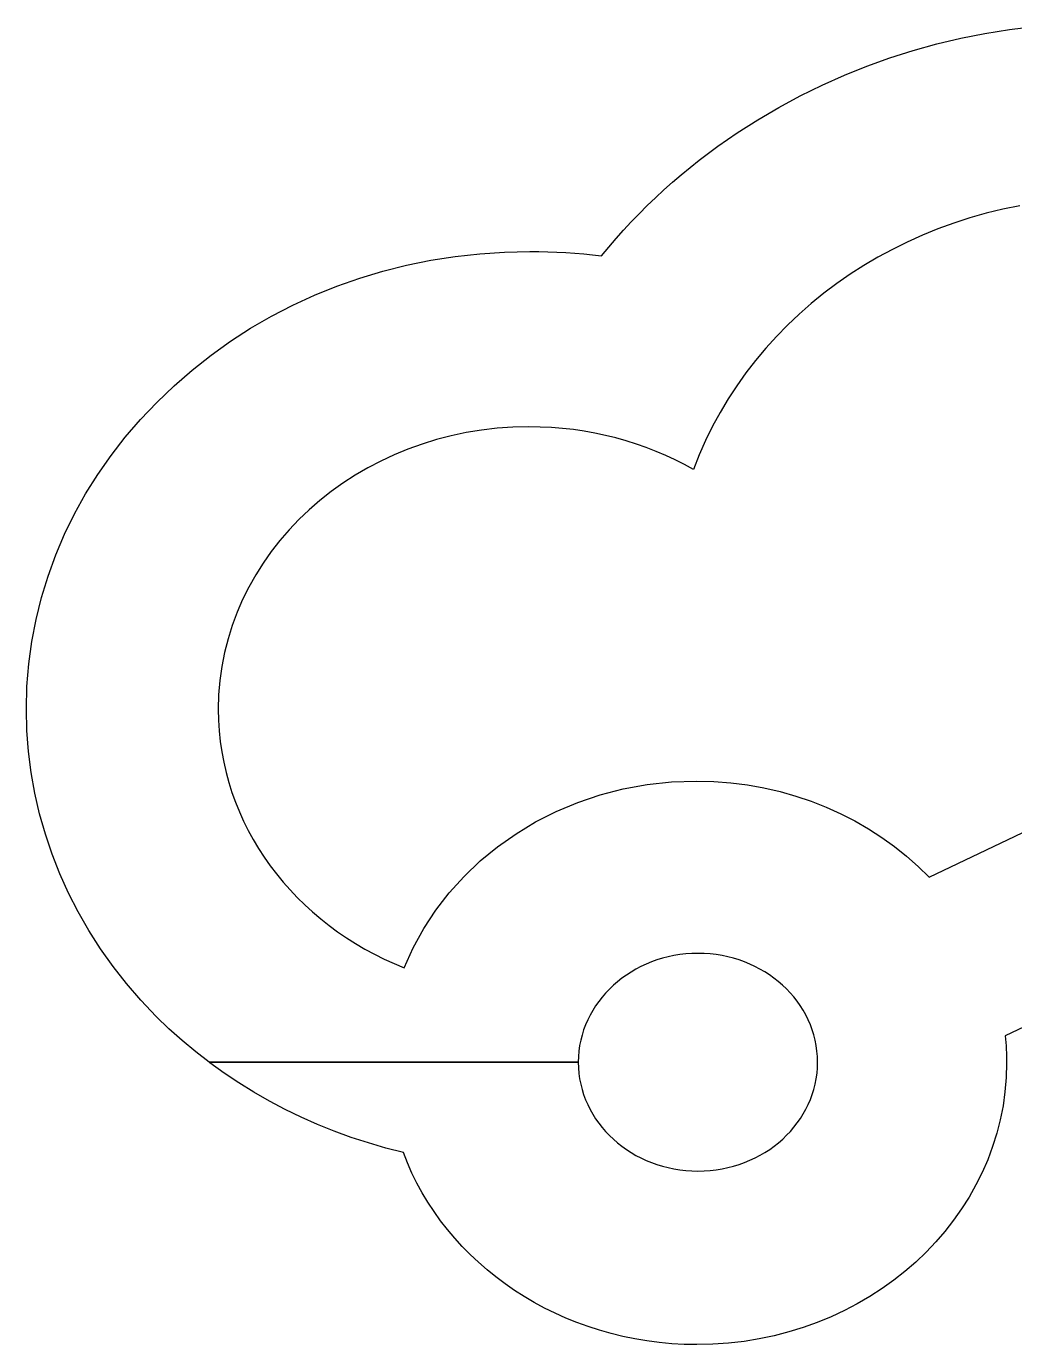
# Model space of a CAD drawing. Header units: millimetres. Extents: x 6 to 276, y -192 to -5.
# Drawn here: x 110.91 to 115.17, y -191.97 to -186.29 of the extents above; entities that cross this region are included whole.
import ezdxf

# ---------------------------------------------------------------- set-up
doc = ezdxf.new("R2010")
doc.units = ezdxf.units.MM
doc.layers.add('BLUETHIRTYONE', color=171, linetype='CONTINUOUS')
doc.layers.add('RED', color=14, linetype='CONTINUOUS')

msp = doc.modelspace()

# ---------------------------------------------------------------- linework, layer by layer
at = {"layer": 'BLUETHIRTYONE', "linetype": 'CONTINUOUS'}
for p, q in [((115.0425, -186.3248), (115.1478, -186.3076)), ((115.1478, -186.3076), (115.2541, -186.2943)), ((114.8353, -186.3702), (114.9383, -186.3456)), ((114.9383, -186.3456), (115.0425, -186.3248)), ((114.6332, -186.4303), (114.7336, -186.3984)), ((114.7336, -186.3984), (114.8353, -186.3702)), ((114.4367, -186.5049), (114.5342, -186.4658)), ((114.5342, -186.4658), (114.6332, -186.4303)), ((114.3408, -186.5476), (114.4367, -186.5049)), ((114.2467, -186.5938), (114.3408, -186.5476)), ((114.0636, -186.6967), (114.1542, -186.6435)), ((114.1542, -186.6435), (114.2467, -186.5938)), ((113.9749, -186.7534), (114.0636, -186.6967)), ((113.933, -186.7818), (113.9749, -186.7534)), ((113.8512, -186.8407), (113.8918, -186.8109)), ((113.8918, -186.8109), (113.933, -186.7818)), ((113.7723, -186.9021), (113.8114, -186.8711)), ((113.8114, -186.8711), (113.8512, -186.8407)), ((113.7338, -186.9337), (113.7723, -186.9021)), ((113.6592, -186.9989), (113.6961, -186.966)), ((113.6961, -186.966), (113.7338, -186.9337)), ((113.5874, -187.0665), (113.6229, -187.0324)), ((113.6229, -187.0324), (113.6592, -186.9989)), ((113.5187, -187.1364), (113.5527, -187.1011)), ((113.5527, -187.1011), (113.5874, -187.0665)), ((115.0482, -187.0995), (114.9775, -187.1195)), ((115.1201, -187.082), (115.0482, -187.0995)), ((115.193, -187.0671), (115.1201, -187.082)), ((113.4855, -187.1722), (113.5187, -187.1364)), ((114.9081, -187.1419), (114.8399, -187.1667)), ((114.9775, -187.1195), (114.9081, -187.1419)), ((113.4213, -187.2454), (113.453, -187.2085)), ((113.453, -187.2085), (113.4855, -187.1722)), ((114.7731, -187.1938), (114.7076, -187.2232)), ((114.8399, -187.1667), (114.7731, -187.1938)), ((112.7593, -187.2853), (112.8656, -187.2734)), ((112.8656, -187.2734), (112.973, -187.2663)), ((112.973, -187.2663), (113.0814, -187.2639)), ((113.0814, -187.2639), (113.1204, -187.2642)), ((113.1204, -187.2642), (113.1593, -187.265)), ((113.1593, -187.265), (113.1981, -187.2664)), ((113.1981, -187.2664), (113.2367, -187.2684)), ((113.2367, -187.2684), (113.2752, -187.271)), ((113.2752, -187.271), (113.3136, -187.2743)), ((113.3904, -187.2829), (113.4213, -187.2454)), ((114.6437, -187.2548), (114.5812, -187.2886)), ((114.7076, -187.2232), (114.6437, -187.2548)), ((112.4488, -187.3485), (112.5508, -187.3229)), ((112.5508, -187.3229), (112.6544, -187.3018)), ((112.6544, -187.3018), (112.7593, -187.2853)), ((113.3136, -187.2743), (113.352, -187.2783)), ((113.352, -187.2783), (113.3904, -187.2829)), ((114.5203, -187.3244), (114.4611, -187.3624)), ((114.5812, -187.2886), (114.5203, -187.3244)), ((112.2502, -187.4131), (112.3486, -187.3786)), ((112.3486, -187.3786), (112.4488, -187.3485)), ((114.4611, -187.3624), (114.4036, -187.4023)), ((112.1539, -187.4521), (112.2502, -187.4131)), ((114.4036, -187.4023), (114.3479, -187.4441)), ((111.9679, -187.5428), (112.0597, -187.4953)), ((112.0597, -187.4953), (112.1539, -187.4521)), ((114.294, -187.4879), (114.2419, -187.5334)), ((114.3479, -187.4441), (114.294, -187.4879)), ((111.8786, -187.5946), (111.9679, -187.5428)), ((114.2419, -187.5334), (114.1918, -187.5808)), ((111.7919, -187.6505), (111.8786, -187.5946)), ((114.1918, -187.5808), (114.1438, -187.6299)), ((111.7079, -187.7106), (111.7919, -187.6505)), ((114.1438, -187.6299), (114.0978, -187.6806)), ((111.6269, -187.7747), (111.7079, -187.7106)), ((114.0978, -187.6806), (114.0539, -187.733)), ((111.549, -187.8428), (111.6269, -187.7747)), ((114.0539, -187.733), (114.0122, -187.7869)), ((114.0122, -187.7869), (113.9728, -187.8423)), ((111.4744, -187.9139), (111.549, -187.8428)), ((113.9728, -187.8423), (113.9357, -187.8992)), ((111.4042, -187.9879), (111.4744, -187.9139)), ((113.9357, -187.8992), (113.901, -187.9574)), ((111.3383, -188.0644), (111.4042, -187.9879)), ((113.901, -187.9574), (113.8687, -188.017)), ((111.2769, -188.1434), (111.3383, -188.0644)), ((112.7428, -188.0577), (112.6793, -188.0741)), ((112.8075, -188.0441), (112.7428, -188.0577)), ((112.8734, -188.0333), (112.8075, -188.0441)), ((112.9404, -188.0256), (112.8734, -188.0333)), ((113.0084, -188.0209), (112.9404, -188.0256)), ((113.0772, -188.0193), (113.0084, -188.0209)), ((113.1259, -188.0201), (113.0772, -188.0193)), ((113.1742, -188.0224), (113.1259, -188.0201)), ((113.2219, -188.0262), (113.1742, -188.0224)), ((113.2692, -188.0315), (113.2219, -188.0262)), ((113.3159, -188.0383), (113.2692, -188.0315)), ((113.362, -188.0465), (113.3159, -188.0383)), ((113.4076, -188.0562), (113.362, -188.0465)), ((113.4525, -188.0672), (113.4076, -188.0562)), ((113.4968, -188.0796), (113.4525, -188.0672)), ((113.8687, -188.017), (113.8389, -188.0779)), ((112.5563, -188.1152), (112.4971, -188.1396)), ((112.6171, -188.0933), (112.5563, -188.1152)), ((112.6793, -188.0741), (112.6171, -188.0933)), ((113.5404, -188.0934), (113.4968, -188.0796)), ((113.5834, -188.1085), (113.5404, -188.0934)), ((113.6256, -188.125), (113.5834, -188.1085)), ((113.6672, -188.1427), (113.6256, -188.125)), ((113.8389, -188.0779), (113.8117, -188.1401)), ((111.22, -188.2248), (111.2769, -188.1434)), ((112.4394, -188.1665), (112.3833, -188.1959)), ((112.4971, -188.1396), (112.4394, -188.1665)), ((113.7079, -188.1617), (113.6672, -188.1427)), ((113.7479, -188.1819), (113.7079, -188.1617)), ((113.787, -188.2034), (113.7479, -188.1819)), ((113.8117, -188.1401), (113.787, -188.2034)), ((111.1677, -188.3084), (111.22, -188.2248)), ((112.329, -188.2276), (112.2765, -188.2615)), ((112.3833, -188.1959), (112.329, -188.2276)), ((112.2765, -188.2615), (112.226, -188.2977)), ((111.1201, -188.3941), (111.1677, -188.3084)), ((112.1774, -188.336), (112.131, -188.3763)), ((112.226, -188.2977), (112.1774, -188.336)), ((111.0772, -188.4817), (111.1201, -188.3941)), ((112.131, -188.3763), (112.0866, -188.4186)), ((112.0446, -188.4628), (112.0049, -188.5088)), ((112.0866, -188.4186), (112.0446, -188.4628)), ((111.0391, -188.5711), (111.0772, -188.4817)), ((112.0049, -188.5088), (111.9675, -188.5565)), ((111.0058, -188.6621), (111.0391, -188.5711)), ((111.9675, -188.5565), (111.9327, -188.6059)), ((111.9327, -188.6059), (111.9005, -188.6568)), ((110.9775, -188.7547), (111.0058, -188.6621)), ((111.9005, -188.6568), (111.871, -188.7093)), ((111.871, -188.7093), (111.8442, -188.7631)), ((110.9542, -188.8487), (110.9775, -188.7547)), ((111.8442, -188.7631), (111.8202, -188.8183)), ((110.9359, -188.9439), (110.9542, -188.8487)), ((111.8202, -188.8183), (111.7992, -188.8748)), ((111.7992, -188.8748), (111.7811, -188.9325)), ((110.9228, -189.0403), (110.9359, -188.9439)), ((111.7811, -188.9325), (111.7662, -188.9912)), ((111.7662, -188.9912), (111.7544, -189.051)), ((110.9149, -189.1377), (110.9228, -189.0403)), ((111.7544, -189.051), (111.7459, -189.1118)), ((110.9122, -189.2359), (110.9149, -189.1377)), ((111.7459, -189.1118), (111.7407, -189.1734)), ((114.8017, -189.959), (116.593, -189.103)), ((111.7407, -189.1734), (111.739, -189.2359)), ((110.9146, -189.3274), (110.9122, -189.2359)), ((111.739, -189.2359), (111.7399, -189.2824)), ((111.7399, -189.2824), (111.7428, -189.3286)), ((110.9215, -189.4183), (110.9146, -189.3274)), ((111.7428, -189.3286), (111.7475, -189.3742)), ((111.7475, -189.3742), (111.7541, -189.4193)), ((110.9329, -189.5085), (110.9215, -189.4183)), ((111.7541, -189.4193), (111.7624, -189.4639)), ((111.7624, -189.4639), (111.7725, -189.5079)), ((110.9489, -189.5979), (110.9329, -189.5085)), ((111.7725, -189.5079), (111.7844, -189.5513)), ((110.9693, -189.6863), (110.9489, -189.5979)), ((111.7844, -189.5513), (111.7979, -189.5941)), ((111.7979, -189.5941), (111.8131, -189.6362)), ((113.3841, -189.605), (113.4838, -189.5793)), ((113.4838, -189.5793), (113.5865, -189.5606)), ((113.5865, -189.5606), (113.6918, -189.5491)), ((113.6918, -189.5491), (113.7996, -189.5452)), ((113.7996, -189.5452), (113.8739, -189.5471)), ((113.8739, -189.5471), (113.9471, -189.5526)), ((113.9471, -189.5526), (114.0192, -189.5618)), ((114.0192, -189.5618), (114.09, -189.5744)), ((114.09, -189.5744), (114.1595, -189.5903)), ((114.1595, -189.5903), (114.2275, -189.6096)), ((111.8131, -189.6362), (111.8299, -189.6776)), ((113.1952, -189.6762), (113.2878, -189.6374)), ((113.2878, -189.6374), (113.3841, -189.605)), ((114.2275, -189.6096), (114.2939, -189.632)), ((114.2939, -189.632), (114.3586, -189.6574)), ((114.3586, -189.6574), (114.4214, -189.6859)), ((110.994, -189.7735), (110.9693, -189.6863)), ((111.8299, -189.6776), (111.8483, -189.7183)), ((113.1065, -189.7211), (113.1952, -189.6762)), ((114.4214, -189.6859), (114.4824, -189.7171)), ((111.8483, -189.7183), (111.8682, -189.7582)), ((111.8682, -189.7582), (111.8897, -189.7973)), ((112.9424, -189.828), (113.0222, -189.7718)), ((113.0222, -189.7718), (113.1065, -189.7211)), ((114.4824, -189.7171), (114.5413, -189.7512)), ((114.5413, -189.7512), (114.5981, -189.7878)), ((117.0021, -189.7483), (115.1295, -190.6422)), ((111.0232, -189.8596), (110.994, -189.7735)), ((111.8897, -189.7973), (111.9127, -189.8356)), ((112.8676, -189.8893), (112.9424, -189.828)), ((114.5981, -189.7878), (114.6527, -189.8271)), ((114.6527, -189.8271), (114.7048, -189.8687)), ((111.0566, -189.9443), (111.0232, -189.8596)), ((111.9127, -189.8356), (111.9371, -189.8731)), ((111.9371, -189.8731), (111.9629, -189.9096)), ((114.7048, -189.8687), (114.7546, -189.9127)), ((111.9629, -189.9096), (111.9901, -189.9453)), ((112.7981, -189.9556), (112.8676, -189.8893)), ((114.7546, -189.9127), (114.8017, -189.959)), ((111.0942, -190.0275), (111.0566, -189.9443)), ((111.9901, -189.9453), (112.0187, -189.98)), ((112.0187, -189.98), (112.0485, -190.0137)), ((112.7341, -190.0264), (112.7981, -189.9556)), ((111.136, -190.1091), (111.0942, -190.0275)), ((112.0485, -190.0137), (112.0797, -190.0465)), ((112.0797, -190.0465), (112.1121, -190.0782)), ((112.6761, -190.1016), (112.7341, -190.0264)), ((111.1819, -190.1891), (111.136, -190.1091)), ((112.1121, -190.0782), (112.1457, -190.1088)), ((112.1457, -190.1088), (112.1804, -190.1384)), ((112.6243, -190.1808), (112.6761, -190.1016)), ((112.1804, -190.1384), (112.2164, -190.1668)), ((112.2164, -190.1668), (112.2534, -190.1941)), ((111.232, -190.2671), (111.1819, -190.1891)), ((112.2534, -190.1941), (112.2915, -190.2201)), ((112.2915, -190.2201), (112.3306, -190.245)), ((112.5791, -190.2637), (112.6243, -190.1808)), ((111.286, -190.3433), (111.232, -190.2671)), ((112.3306, -190.245), (112.3708, -190.2686)), ((112.3708, -190.2686), (112.4119, -190.2909)), ((112.5407, -190.3499), (112.5791, -190.2637)), ((112.4119, -190.2909), (112.4539, -190.312)), ((112.4539, -190.312), (112.4969, -190.3316)), ((112.4969, -190.3316), (112.5407, -190.3499)), ((113.5827, -190.3337), (113.5604, -190.344)), ((113.6055, -190.3243), (113.5827, -190.3337)), ((113.6289, -190.3158), (113.6055, -190.3243)), ((113.6528, -190.3085), (113.6289, -190.3158)), ((113.6773, -190.3021), (113.6528, -190.3085)), ((113.7022, -190.2969), (113.6773, -190.3021)), ((113.7275, -190.2927), (113.7022, -190.2969)), ((113.7533, -190.2897), (113.7275, -190.2927)), ((113.7794, -190.2879), (113.7533, -190.2897)), ((113.8058, -190.2873), (113.7794, -190.2879)), ((113.8323, -190.2879), (113.8058, -190.2873)), ((113.8584, -190.2897), (113.8323, -190.2879)), ((113.8842, -190.2927), (113.8584, -190.2897)), ((113.9095, -190.2968), (113.8842, -190.2927)), ((113.9344, -190.302), (113.9095, -190.2968)), ((113.9589, -190.3083), (113.9344, -190.302)), ((113.9828, -190.3156), (113.9589, -190.3083)), ((114.0062, -190.324), (113.9828, -190.3156)), ((114.029, -190.3333), (114.0062, -190.324)), ((114.0513, -190.3437), (114.029, -190.3333)), ((111.344, -190.4173), (111.286, -190.3433)), ((113.4782, -190.3946), (113.4595, -190.4094)), ((113.4977, -190.3807), (113.4782, -190.3946)), ((113.5179, -190.3676), (113.4977, -190.3807)), ((113.5388, -190.3554), (113.5179, -190.3676)), ((113.5604, -190.344), (113.5388, -190.3554)), ((114.0728, -190.3549), (114.0513, -190.3437)), ((114.0938, -190.3671), (114.0728, -190.3549)), ((114.114, -190.3801), (114.0938, -190.3671)), ((114.1335, -190.394), (114.114, -190.3801)), ((114.1522, -190.4087), (114.1335, -190.394)), ((111.406, -190.4892), (111.344, -190.4173)), ((113.4244, -190.4412), (113.4082, -190.4582)), ((113.4415, -190.4249), (113.4244, -190.4412)), ((113.4595, -190.4094), (113.4415, -190.4249)), ((114.1701, -190.4242), (114.1522, -190.4087)), ((114.1872, -190.4405), (114.1701, -190.4242)), ((114.2035, -190.4574), (114.1872, -190.4405)), ((111.4718, -190.5587), (111.406, -190.4892)), ((113.3785, -190.4943), (113.365, -190.5134)), ((113.3929, -190.476), (113.3785, -190.4943)), ((113.4082, -190.4582), (113.3929, -190.476)), ((114.2188, -190.4751), (114.2035, -190.4574)), ((114.2332, -190.4935), (114.2188, -190.4751)), ((114.2466, -190.5125), (114.2332, -190.4935)), ((111.5267, -190.6118), (111.4718, -190.5587)), ((113.3412, -190.5532), (113.3308, -190.574)), ((113.3526, -190.533), (113.3412, -190.5532)), ((113.365, -190.5134), (113.3526, -190.533)), ((114.2591, -190.5322), (114.2466, -190.5125)), ((114.2705, -190.5524), (114.2591, -190.5322)), ((114.2809, -190.5732), (114.2705, -190.5524)), ((111.5835, -190.6628), (111.5267, -190.6118)), ((113.3134, -190.617), (113.3065, -190.6392)), ((113.3216, -190.5952), (113.3134, -190.617)), ((113.3308, -190.574), (113.3216, -190.5952)), ((114.2901, -190.5945), (114.2809, -190.5732)), ((114.2982, -190.6163), (114.2901, -190.5945)), ((114.3052, -190.6386), (114.2982, -190.6163)), ((111.6421, -190.7117), (111.5835, -190.6628)), ((113.3007, -190.6618), (113.2961, -190.6849)), ((113.3065, -190.6392), (113.3007, -190.6618)), ((114.311, -190.6613), (114.3052, -190.6386)), ((114.3155, -190.6845), (114.311, -190.6613)), ((115.1295, -190.6422), (115.1309, -190.6566)), ((115.1309, -190.6566), (115.1322, -190.6713)), ((115.1322, -190.6713), (115.1333, -190.6861)), ((111.6994, -190.7561), (111.6421, -190.7117)), ((113.2908, -190.732), (113.2902, -190.7561)), ((113.2928, -190.7083), (113.2908, -190.732)), ((113.2961, -190.6849), (113.2928, -190.7083)), ((114.3188, -190.708), (114.3155, -190.6845)), ((114.3208, -190.7319), (114.3188, -190.708)), ((114.3215, -190.7561), (114.3208, -190.7319)), ((115.1333, -190.6861), (115.1342, -190.7011)), ((115.1342, -190.7011), (115.1348, -190.716)), ((115.1348, -190.716), (115.1353, -190.7308)), ((115.1353, -190.7308), (115.1356, -190.7455)), ((111.7024, -190.7584), (111.6994, -190.7561)), ((111.6994, -190.7561), (113.2902, -190.7561)), ((113.2902, -190.7561), (111.6994, -190.7561)), ((111.7644, -190.8031), (111.7024, -190.7584)), ((113.2902, -190.7561), (113.2908, -190.7803)), ((113.2908, -190.7803), (113.2928, -190.8042)), ((114.3189, -190.8039), (114.3208, -190.7802)), ((114.3208, -190.7802), (114.3215, -190.7561)), ((115.1357, -190.7599), (115.134, -190.8222)), ((115.1356, -190.7455), (115.1357, -190.7599)), ((111.8279, -190.8455), (111.7644, -190.8031)), ((111.893, -190.8858), (111.8279, -190.8455)), ((113.2928, -190.8042), (113.2961, -190.8277)), ((113.2961, -190.8277), (113.3007, -190.8509)), ((113.3007, -190.8509), (113.3065, -190.8736)), ((114.3053, -190.873), (114.3111, -190.8504)), ((114.3111, -190.8504), (114.3156, -190.8273)), ((114.3156, -190.8273), (114.3189, -190.8039)), ((115.134, -190.8222), (115.1288, -190.8836)), ((111.9595, -190.9238), (111.893, -190.8858)), ((113.3065, -190.8736), (113.3134, -190.8959)), ((113.3134, -190.8959), (113.3216, -190.9177)), ((114.2904, -190.917), (114.2984, -190.8952)), ((114.2984, -190.8952), (114.3053, -190.873)), ((115.1288, -190.8836), (115.1203, -190.9442)), ((112.0274, -190.9596), (111.9595, -190.9238)), ((112.0967, -190.9931), (112.0274, -190.9596)), ((113.3216, -190.9177), (113.3308, -190.939)), ((113.3308, -190.939), (113.3412, -190.9598)), ((113.3412, -190.9598), (113.3526, -190.98)), ((114.2595, -190.9792), (114.2709, -190.959)), ((114.2709, -190.959), (114.2812, -190.9382)), ((114.2812, -190.9382), (114.2904, -190.917)), ((115.1203, -190.9442), (115.1085, -191.0038)), ((112.1672, -191.0244), (112.0967, -190.9931)), ((113.3526, -190.98), (113.365, -190.9997)), ((113.365, -190.9997), (113.3785, -191.0187)), ((113.3785, -191.0187), (113.3929, -191.0371)), ((114.2194, -191.0362), (114.2338, -191.0179)), ((114.2338, -191.0179), (114.2471, -190.9988)), ((114.2471, -190.9988), (114.2595, -190.9792)), ((115.1085, -191.0038), (115.0936, -191.0624)), ((112.2389, -191.0533), (112.1672, -191.0244)), ((112.3118, -191.0798), (112.2389, -191.0533)), ((113.3929, -191.0371), (113.4082, -191.0548)), ((113.4082, -191.0548), (113.4244, -191.0717)), ((113.4244, -191.0717), (113.4415, -191.088)), ((114.1709, -191.0873), (114.188, -191.071)), ((114.188, -191.071), (114.2041, -191.054)), ((114.2041, -191.054), (114.2194, -191.0362)), ((115.0936, -191.0624), (115.0756, -191.1199)), ((112.3857, -191.104), (112.3118, -191.0798)), ((112.4606, -191.1258), (112.3857, -191.104)), ((112.5365, -191.1452), (112.4606, -191.1258)), ((113.4415, -191.088), (113.4595, -191.1035)), ((113.4595, -191.1035), (113.4782, -191.1182)), ((113.4782, -191.1182), (113.4977, -191.1321)), ((113.4977, -191.1321), (113.5179, -191.1451)), ((114.0947, -191.1446), (114.1149, -191.1315)), ((114.1149, -191.1315), (114.1344, -191.1176)), ((114.1344, -191.1176), (114.153, -191.1028)), ((114.153, -191.1028), (114.1709, -191.0873)), ((115.0756, -191.1199), (115.0546, -191.1762)), ((112.5541, -191.1898), (112.5365, -191.1452)), ((112.5735, -191.2336), (112.5541, -191.1898)), ((113.5179, -191.1451), (113.5388, -191.1573)), ((113.5388, -191.1573), (113.5604, -191.1685)), ((113.5604, -191.1685), (113.5827, -191.1789)), ((113.5827, -191.1789), (113.6055, -191.1882)), ((113.6055, -191.1882), (113.6289, -191.1966)), ((113.9836, -191.1964), (114.0071, -191.1879)), ((114.0071, -191.1879), (114.0299, -191.1785)), ((114.0299, -191.1785), (114.0522, -191.1682)), ((114.0522, -191.1682), (114.0738, -191.1568)), ((114.0738, -191.1568), (114.0947, -191.1446)), ((115.0546, -191.1762), (115.0306, -191.2312)), ((112.5947, -191.2765), (112.5735, -191.2336)), ((113.6289, -191.1966), (113.6528, -191.2039)), ((113.6528, -191.2039), (113.6773, -191.2102)), ((113.6773, -191.2102), (113.7022, -191.2154)), ((113.7022, -191.2154), (113.7275, -191.2195)), ((113.7275, -191.2195), (113.7533, -191.2225)), ((113.7533, -191.2225), (113.7794, -191.2243)), ((113.7794, -191.2243), (113.8058, -191.2249)), ((113.8058, -191.2249), (113.8325, -191.2243)), ((113.8325, -191.2243), (113.8588, -191.2225)), ((113.8588, -191.2225), (113.8847, -191.2195)), ((113.8847, -191.2195), (113.9101, -191.2153)), ((113.9101, -191.2153), (113.9351, -191.2101)), ((113.9351, -191.2101), (113.9596, -191.2037)), ((113.9596, -191.2037), (113.9836, -191.1964)), ((115.0306, -191.2312), (115.0038, -191.2849)), ((112.6177, -191.3186), (112.5947, -191.2765)), ((115.0038, -191.2849), (114.9743, -191.3372)), ((112.6425, -191.3597), (112.6177, -191.3186)), ((112.6689, -191.3998), (112.6425, -191.3597)), ((114.9743, -191.3372), (114.9421, -191.388)), ((112.6969, -191.439), (112.6689, -191.3998)), ((114.9421, -191.388), (114.9074, -191.4372)), ((112.7265, -191.477), (112.6969, -191.439)), ((114.9074, -191.4372), (114.8701, -191.4848)), ((112.7577, -191.514), (112.7265, -191.477)), ((112.7904, -191.5499), (112.7577, -191.514)), ((114.8305, -191.5306), (114.7885, -191.5747)), ((114.8701, -191.4848), (114.8305, -191.5306)), ((112.8245, -191.5846), (112.7904, -191.5499)), ((112.8601, -191.618), (112.8245, -191.5846)), ((114.7885, -191.5747), (114.7443, -191.6168)), ((112.897, -191.6502), (112.8601, -191.618)), ((114.7443, -191.6168), (114.6979, -191.657)), ((112.9353, -191.6812), (112.897, -191.6502)), ((112.9748, -191.7108), (112.9353, -191.6812)), ((114.6495, -191.6952), (114.599, -191.7312)), ((114.6979, -191.657), (114.6495, -191.6952)), ((113.0156, -191.739), (112.9748, -191.7108)), ((113.0576, -191.7658), (113.0156, -191.739)), ((114.599, -191.7312), (114.5467, -191.7651)), ((113.1008, -191.7912), (113.0576, -191.7658)), ((113.145, -191.8151), (113.1008, -191.7912)), ((113.1903, -191.8375), (113.145, -191.8151)), ((114.4926, -191.7967), (114.4367, -191.826)), ((114.5467, -191.7651), (114.4926, -191.7967)), ((113.2367, -191.8583), (113.1903, -191.8375)), ((113.284, -191.8775), (113.2367, -191.8583)), ((114.3792, -191.8528), (114.3201, -191.8771)), ((114.4367, -191.826), (114.3792, -191.8528)), ((113.3323, -191.895), (113.284, -191.8775)), ((113.3814, -191.9109), (113.3323, -191.895)), ((113.4315, -191.9251), (113.3814, -191.9109)), ((113.4823, -191.9375), (113.4315, -191.9251)), ((114.1977, -191.918), (114.1344, -191.9344)), ((114.2596, -191.8989), (114.1977, -191.918)), ((114.3201, -191.8771), (114.2596, -191.8989)), ((113.5338, -191.9481), (113.4823, -191.9375)), ((113.5861, -191.9568), (113.5338, -191.9481)), ((113.6391, -191.9637), (113.5861, -191.9568)), ((113.6927, -191.9687), (113.6391, -191.9637)), ((113.7469, -191.9717), (113.6927, -191.9687)), ((113.8017, -191.9727), (113.7469, -191.9717)), ((113.8701, -191.9711), (113.8017, -191.9727)), ((113.9377, -191.9664), (113.8701, -191.9711)), ((114.0044, -191.9587), (113.9377, -191.9664)), ((114.07, -191.948), (114.0044, -191.9587)), ((114.1344, -191.9344), (114.07, -191.948))]:
    msp.add_line(p, q, dxfattribs=at)
at = {"layer": 'RED', "linetype": 'CONTINUOUS'}
for p, q in [((115.0425, -186.3248), (115.1478, -186.3076)), ((115.1478, -186.3076), (115.2541, -186.2943)), ((114.8353, -186.3702), (114.9383, -186.3456)), ((114.9383, -186.3456), (115.0425, -186.3248)), ((114.6332, -186.4303), (114.7336, -186.3984)), ((114.7336, -186.3984), (114.8353, -186.3702)), ((114.4367, -186.5049), (114.5342, -186.4658)), ((114.5342, -186.4658), (114.6332, -186.4303)), ((114.3408, -186.5476), (114.4367, -186.5049)), ((114.2467, -186.5938), (114.3408, -186.5476)), ((114.0636, -186.6967), (114.1542, -186.6435)), ((114.1542, -186.6435), (114.2467, -186.5938)), ((113.9749, -186.7534), (114.0636, -186.6967)), ((113.933, -186.7818), (113.9749, -186.7534)), ((113.8512, -186.8407), (113.8918, -186.8109)), ((113.8918, -186.8109), (113.933, -186.7818)), ((113.7723, -186.9021), (113.8114, -186.8711)), ((113.8114, -186.8711), (113.8512, -186.8407)), ((113.7338, -186.9337), (113.7723, -186.9021)), ((113.6592, -186.9989), (113.6961, -186.966)), ((113.6961, -186.966), (113.7338, -186.9337)), ((113.5874, -187.0665), (113.6229, -187.0324)), ((113.6229, -187.0324), (113.6592, -186.9989)), ((113.5187, -187.1364), (113.5527, -187.1011)), ((113.5527, -187.1011), (113.5874, -187.0665)), ((115.0482, -187.0995), (114.9775, -187.1195)), ((115.1201, -187.082), (115.0482, -187.0995)), ((115.193, -187.0671), (115.1201, -187.082)), ((113.4855, -187.1722), (113.5187, -187.1364)), ((114.9081, -187.1419), (114.8399, -187.1667)), ((114.9775, -187.1195), (114.9081, -187.1419)), ((113.4213, -187.2454), (113.453, -187.2085)), ((113.453, -187.2085), (113.4855, -187.1722)), ((114.7731, -187.1938), (114.7076, -187.2232)), ((114.8399, -187.1667), (114.7731, -187.1938)), ((112.7593, -187.2853), (112.8656, -187.2734)), ((112.8656, -187.2734), (112.973, -187.2663)), ((112.973, -187.2663), (113.0814, -187.2639)), ((113.0814, -187.2639), (113.1204, -187.2642)), ((113.1204, -187.2642), (113.1593, -187.265)), ((113.1593, -187.265), (113.1981, -187.2664)), ((113.1981, -187.2664), (113.2367, -187.2684)), ((113.2367, -187.2684), (113.2752, -187.271)), ((113.2752, -187.271), (113.3136, -187.2743)), ((113.3904, -187.2829), (113.4213, -187.2454)), ((114.6437, -187.2548), (114.5812, -187.2886)), ((114.7076, -187.2232), (114.6437, -187.2548)), ((112.4488, -187.3485), (112.5508, -187.3229)), ((112.5508, -187.3229), (112.6544, -187.3018)), ((112.6544, -187.3018), (112.7593, -187.2853)), ((113.3136, -187.2743), (113.352, -187.2783)), ((113.352, -187.2783), (113.3904, -187.2829)), ((114.5203, -187.3244), (114.4611, -187.3624)), ((114.5812, -187.2886), (114.5203, -187.3244)), ((112.2502, -187.4131), (112.3486, -187.3786)), ((112.3486, -187.3786), (112.4488, -187.3485)), ((114.4611, -187.3624), (114.4036, -187.4023)), ((112.1539, -187.4521), (112.2502, -187.4131)), ((114.4036, -187.4023), (114.3479, -187.4441)), ((111.9679, -187.5428), (112.0597, -187.4953)), ((112.0597, -187.4953), (112.1539, -187.4521)), ((114.294, -187.4879), (114.2419, -187.5334)), ((114.3479, -187.4441), (114.294, -187.4879)), ((111.8786, -187.5946), (111.9679, -187.5428)), ((114.2419, -187.5334), (114.1918, -187.5808)), ((111.7919, -187.6505), (111.8786, -187.5946)), ((114.1918, -187.5808), (114.1438, -187.6299)), ((111.7079, -187.7106), (111.7919, -187.6505)), ((114.1438, -187.6299), (114.0978, -187.6806)), ((111.6269, -187.7747), (111.7079, -187.7106)), ((114.0978, -187.6806), (114.0539, -187.733)), ((111.549, -187.8428), (111.6269, -187.7747)), ((114.0539, -187.733), (114.0122, -187.7869)), ((114.0122, -187.7869), (113.9728, -187.8423)), ((111.4744, -187.9139), (111.549, -187.8428)), ((113.9728, -187.8423), (113.9357, -187.8992)), ((111.4042, -187.9879), (111.4744, -187.9139)), ((113.9357, -187.8992), (113.901, -187.9574)), ((111.3383, -188.0644), (111.4042, -187.9879)), ((113.901, -187.9574), (113.8687, -188.017)), ((111.2769, -188.1434), (111.3383, -188.0644)), ((112.7428, -188.0577), (112.6793, -188.0741)), ((112.8075, -188.0441), (112.7428, -188.0577)), ((112.8734, -188.0333), (112.8075, -188.0441)), ((112.9404, -188.0256), (112.8734, -188.0333)), ((113.0084, -188.0209), (112.9404, -188.0256)), ((113.0772, -188.0193), (113.0084, -188.0209)), ((113.1259, -188.0201), (113.0772, -188.0193)), ((113.1742, -188.0224), (113.1259, -188.0201)), ((113.2219, -188.0262), (113.1742, -188.0224)), ((113.2692, -188.0315), (113.2219, -188.0262)), ((113.3159, -188.0383), (113.2692, -188.0315)), ((113.362, -188.0465), (113.3159, -188.0383)), ((113.4076, -188.0562), (113.362, -188.0465)), ((113.4525, -188.0672), (113.4076, -188.0562)), ((113.4968, -188.0796), (113.4525, -188.0672)), ((113.8687, -188.017), (113.8389, -188.0779)), ((112.5563, -188.1152), (112.4971, -188.1396)), ((112.6171, -188.0933), (112.5563, -188.1152)), ((112.6793, -188.0741), (112.6171, -188.0933)), ((113.5404, -188.0934), (113.4968, -188.0796)), ((113.5834, -188.1085), (113.5404, -188.0934)), ((113.6256, -188.125), (113.5834, -188.1085)), ((113.6672, -188.1427), (113.6256, -188.125)), ((113.8389, -188.0779), (113.8117, -188.1401)), ((111.22, -188.2248), (111.2769, -188.1434)), ((112.4394, -188.1665), (112.3833, -188.1959)), ((112.4971, -188.1396), (112.4394, -188.1665)), ((113.7079, -188.1617), (113.6672, -188.1427)), ((113.7479, -188.1819), (113.7079, -188.1617)), ((113.787, -188.2034), (113.7479, -188.1819)), ((113.8117, -188.1401), (113.787, -188.2034)), ((111.1677, -188.3084), (111.22, -188.2248)), ((112.329, -188.2276), (112.2765, -188.2615)), ((112.3833, -188.1959), (112.329, -188.2276)), ((112.2765, -188.2615), (112.226, -188.2977)), ((111.1201, -188.3941), (111.1677, -188.3084)), ((112.1774, -188.336), (112.131, -188.3763)), ((112.226, -188.2977), (112.1774, -188.336)), ((111.0772, -188.4817), (111.1201, -188.3941)), ((112.131, -188.3763), (112.0866, -188.4186)), ((112.0446, -188.4628), (112.0049, -188.5088)), ((112.0866, -188.4186), (112.0446, -188.4628)), ((111.0391, -188.5711), (111.0772, -188.4817)), ((112.0049, -188.5088), (111.9675, -188.5565)), ((111.0058, -188.6621), (111.0391, -188.5711)), ((111.9675, -188.5565), (111.9327, -188.6059)), ((111.9327, -188.6059), (111.9005, -188.6568)), ((110.9775, -188.7547), (111.0058, -188.6621)), ((111.9005, -188.6568), (111.871, -188.7093)), ((111.871, -188.7093), (111.8442, -188.7631)), ((110.9542, -188.8487), (110.9775, -188.7547)), ((111.8442, -188.7631), (111.8202, -188.8183)), ((110.9359, -188.9439), (110.9542, -188.8487)), ((111.8202, -188.8183), (111.7992, -188.8748)), ((111.7992, -188.8748), (111.7811, -188.9325)), ((110.9228, -189.0403), (110.9359, -188.9439)), ((111.7811, -188.9325), (111.7662, -188.9912)), ((111.7662, -188.9912), (111.7544, -189.051)), ((110.9149, -189.1377), (110.9228, -189.0403)), ((111.7544, -189.051), (111.7459, -189.1118)), ((110.9122, -189.2359), (110.9149, -189.1377)), ((111.7459, -189.1118), (111.7407, -189.1734)), ((114.8017, -189.959), (116.593, -189.103)), ((111.7407, -189.1734), (111.739, -189.2359)), ((110.9146, -189.3274), (110.9122, -189.2359)), ((111.739, -189.2359), (111.7399, -189.2824)), ((111.7399, -189.2824), (111.7428, -189.3286)), ((110.9215, -189.4183), (110.9146, -189.3274)), ((111.7428, -189.3286), (111.7475, -189.3742)), ((111.7475, -189.3742), (111.7541, -189.4193)), ((110.9329, -189.5085), (110.9215, -189.4183)), ((111.7541, -189.4193), (111.7624, -189.4639)), ((111.7624, -189.4639), (111.7725, -189.5079)), ((110.9489, -189.5979), (110.9329, -189.5085)), ((111.7725, -189.5079), (111.7844, -189.5513)), ((110.9693, -189.6863), (110.9489, -189.5979)), ((111.7844, -189.5513), (111.7979, -189.5941)), ((111.7979, -189.5941), (111.8131, -189.6362)), ((113.3841, -189.605), (113.4838, -189.5793)), ((113.4838, -189.5793), (113.5865, -189.5606)), ((113.5865, -189.5606), (113.6918, -189.5491)), ((113.6918, -189.5491), (113.7996, -189.5452)), ((113.7996, -189.5452), (113.8739, -189.5471)), ((113.8739, -189.5471), (113.9471, -189.5526)), ((113.9471, -189.5526), (114.0192, -189.5618)), ((114.0192, -189.5618), (114.09, -189.5744)), ((114.09, -189.5744), (114.1595, -189.5903)), ((114.1595, -189.5903), (114.2275, -189.6096)), ((111.8131, -189.6362), (111.8299, -189.6776)), ((113.1952, -189.6762), (113.2878, -189.6374)), ((113.2878, -189.6374), (113.3841, -189.605)), ((114.2275, -189.6096), (114.2939, -189.632)), ((114.2939, -189.632), (114.3586, -189.6574)), ((114.3586, -189.6574), (114.4214, -189.6859)), ((110.994, -189.7735), (110.9693, -189.6863)), ((111.8299, -189.6776), (111.8483, -189.7183)), ((113.1065, -189.7211), (113.1952, -189.6762)), ((114.4214, -189.6859), (114.4824, -189.7171)), ((111.8483, -189.7183), (111.8682, -189.7582)), ((111.8682, -189.7582), (111.8897, -189.7973)), ((112.9424, -189.828), (113.0222, -189.7718)), ((113.0222, -189.7718), (113.1065, -189.7211)), ((114.4824, -189.7171), (114.5413, -189.7512)), ((114.5413, -189.7512), (114.5981, -189.7878)), ((117.0021, -189.7483), (115.1295, -190.6422)), ((111.0232, -189.8596), (110.994, -189.7735)), ((111.8897, -189.7973), (111.9127, -189.8356)), ((112.8676, -189.8893), (112.9424, -189.828)), ((114.5981, -189.7878), (114.6527, -189.8271)), ((114.6527, -189.8271), (114.7048, -189.8687)), ((111.0566, -189.9443), (111.0232, -189.8596)), ((111.9127, -189.8356), (111.9371, -189.8731)), ((111.9371, -189.8731), (111.9629, -189.9096)), ((114.7048, -189.8687), (114.7546, -189.9127)), ((111.9629, -189.9096), (111.9901, -189.9453)), ((112.7981, -189.9556), (112.8676, -189.8893)), ((114.7546, -189.9127), (114.8017, -189.959)), ((111.0942, -190.0275), (111.0566, -189.9443)), ((111.9901, -189.9453), (112.0187, -189.98)), ((112.0187, -189.98), (112.0485, -190.0137)), ((112.7341, -190.0264), (112.7981, -189.9556)), ((111.136, -190.1091), (111.0942, -190.0275)), ((112.0485, -190.0137), (112.0797, -190.0465)), ((112.0797, -190.0465), (112.1121, -190.0782)), ((112.6761, -190.1016), (112.7341, -190.0264)), ((111.1819, -190.1891), (111.136, -190.1091)), ((112.1121, -190.0782), (112.1457, -190.1088)), ((112.1457, -190.1088), (112.1804, -190.1384)), ((112.6243, -190.1808), (112.6761, -190.1016)), ((112.1804, -190.1384), (112.2164, -190.1668)), ((112.2164, -190.1668), (112.2534, -190.1941)), ((111.232, -190.2671), (111.1819, -190.1891)), ((112.2534, -190.1941), (112.2915, -190.2201)), ((112.2915, -190.2201), (112.3306, -190.245)), ((112.5791, -190.2637), (112.6243, -190.1808)), ((111.286, -190.3433), (111.232, -190.2671)), ((112.3306, -190.245), (112.3708, -190.2686)), ((112.3708, -190.2686), (112.4119, -190.2909)), ((112.5407, -190.3499), (112.5791, -190.2637)), ((112.4119, -190.2909), (112.4539, -190.312)), ((112.4539, -190.312), (112.4969, -190.3316)), ((112.4969, -190.3316), (112.5407, -190.3499)), ((113.5827, -190.3337), (113.5604, -190.344)), ((113.6055, -190.3243), (113.5827, -190.3337)), ((113.6289, -190.3158), (113.6055, -190.3243)), ((113.6528, -190.3085), (113.6289, -190.3158)), ((113.6773, -190.3021), (113.6528, -190.3085)), ((113.7022, -190.2969), (113.6773, -190.3021)), ((113.7275, -190.2927), (113.7022, -190.2969)), ((113.7533, -190.2897), (113.7275, -190.2927)), ((113.7794, -190.2879), (113.7533, -190.2897)), ((113.8058, -190.2873), (113.7794, -190.2879)), ((113.8323, -190.2879), (113.8058, -190.2873)), ((113.8584, -190.2897), (113.8323, -190.2879)), ((113.8842, -190.2927), (113.8584, -190.2897)), ((113.9095, -190.2968), (113.8842, -190.2927)), ((113.9344, -190.302), (113.9095, -190.2968)), ((113.9589, -190.3083), (113.9344, -190.302)), ((113.9828, -190.3156), (113.9589, -190.3083)), ((114.0062, -190.324), (113.9828, -190.3156)), ((114.029, -190.3333), (114.0062, -190.324)), ((114.0513, -190.3437), (114.029, -190.3333)), ((111.344, -190.4173), (111.286, -190.3433)), ((113.4782, -190.3946), (113.4595, -190.4094)), ((113.4977, -190.3807), (113.4782, -190.3946)), ((113.5179, -190.3676), (113.4977, -190.3807)), ((113.5388, -190.3554), (113.5179, -190.3676)), ((113.5604, -190.344), (113.5388, -190.3554)), ((114.0728, -190.3549), (114.0513, -190.3437)), ((114.0938, -190.3671), (114.0728, -190.3549)), ((114.114, -190.3801), (114.0938, -190.3671)), ((114.1335, -190.394), (114.114, -190.3801)), ((114.1522, -190.4087), (114.1335, -190.394)), ((111.406, -190.4892), (111.344, -190.4173)), ((113.4244, -190.4412), (113.4082, -190.4582)), ((113.4415, -190.4249), (113.4244, -190.4412)), ((113.4595, -190.4094), (113.4415, -190.4249)), ((114.1701, -190.4242), (114.1522, -190.4087)), ((114.1872, -190.4405), (114.1701, -190.4242)), ((114.2035, -190.4574), (114.1872, -190.4405)), ((111.4718, -190.5587), (111.406, -190.4892)), ((113.3785, -190.4943), (113.365, -190.5134)), ((113.3929, -190.476), (113.3785, -190.4943)), ((113.4082, -190.4582), (113.3929, -190.476)), ((114.2188, -190.4751), (114.2035, -190.4574)), ((114.2332, -190.4935), (114.2188, -190.4751)), ((114.2466, -190.5125), (114.2332, -190.4935)), ((111.5267, -190.6118), (111.4718, -190.5587)), ((113.3412, -190.5532), (113.3308, -190.574)), ((113.3526, -190.533), (113.3412, -190.5532)), ((113.365, -190.5134), (113.3526, -190.533)), ((114.2591, -190.5322), (114.2466, -190.5125)), ((114.2705, -190.5524), (114.2591, -190.5322)), ((114.2809, -190.5732), (114.2705, -190.5524)), ((111.5835, -190.6628), (111.5267, -190.6118)), ((113.3134, -190.617), (113.3065, -190.6392)), ((113.3216, -190.5952), (113.3134, -190.617)), ((113.3308, -190.574), (113.3216, -190.5952)), ((114.2901, -190.5945), (114.2809, -190.5732)), ((114.2982, -190.6163), (114.2901, -190.5945)), ((114.3052, -190.6386), (114.2982, -190.6163)), ((111.6421, -190.7117), (111.5835, -190.6628)), ((113.3007, -190.6618), (113.2961, -190.6849)), ((113.3065, -190.6392), (113.3007, -190.6618)), ((114.311, -190.6613), (114.3052, -190.6386)), ((114.3155, -190.6845), (114.311, -190.6613)), ((115.1295, -190.6422), (115.1309, -190.6566)), ((115.1309, -190.6566), (115.1322, -190.6713)), ((115.1322, -190.6713), (115.1333, -190.6861)), ((111.6994, -190.7561), (111.6421, -190.7117)), ((113.2908, -190.732), (113.2902, -190.7561)), ((113.2928, -190.7083), (113.2908, -190.732)), ((113.2961, -190.6849), (113.2928, -190.7083)), ((114.3188, -190.708), (114.3155, -190.6845)), ((114.3208, -190.7319), (114.3188, -190.708)), ((114.3215, -190.7561), (114.3208, -190.7319)), ((115.1333, -190.6861), (115.1342, -190.7011)), ((115.1342, -190.7011), (115.1348, -190.716)), ((115.1348, -190.716), (115.1353, -190.7308)), ((115.1353, -190.7308), (115.1356, -190.7455)), ((111.7024, -190.7584), (111.6994, -190.7561)), ((111.6994, -190.7561), (113.2902, -190.7561)), ((113.2902, -190.7561), (111.6994, -190.7561)), ((111.7644, -190.8031), (111.7024, -190.7584)), ((113.2902, -190.7561), (113.2908, -190.7803)), ((113.2908, -190.7803), (113.2928, -190.8042)), ((114.3189, -190.8039), (114.3208, -190.7802)), ((114.3208, -190.7802), (114.3215, -190.7561)), ((115.1357, -190.7599), (115.134, -190.8222)), ((115.1356, -190.7455), (115.1357, -190.7599)), ((111.8279, -190.8455), (111.7644, -190.8031)), ((111.893, -190.8858), (111.8279, -190.8455)), ((113.2928, -190.8042), (113.2961, -190.8277)), ((113.2961, -190.8277), (113.3007, -190.8509)), ((113.3007, -190.8509), (113.3065, -190.8736)), ((114.3053, -190.873), (114.3111, -190.8504)), ((114.3111, -190.8504), (114.3156, -190.8273)), ((114.3156, -190.8273), (114.3189, -190.8039)), ((115.134, -190.8222), (115.1288, -190.8836)), ((111.9595, -190.9238), (111.893, -190.8858)), ((113.3065, -190.8736), (113.3134, -190.8959)), ((113.3134, -190.8959), (113.3216, -190.9177)), ((114.2904, -190.917), (114.2984, -190.8952)), ((114.2984, -190.8952), (114.3053, -190.873)), ((115.1288, -190.8836), (115.1203, -190.9442)), ((112.0274, -190.9596), (111.9595, -190.9238)), ((112.0967, -190.9931), (112.0274, -190.9596)), ((113.3216, -190.9177), (113.3308, -190.939)), ((113.3308, -190.939), (113.3412, -190.9598)), ((113.3412, -190.9598), (113.3526, -190.98)), ((114.2595, -190.9792), (114.2709, -190.959)), ((114.2709, -190.959), (114.2812, -190.9382)), ((114.2812, -190.9382), (114.2904, -190.917)), ((115.1203, -190.9442), (115.1085, -191.0038)), ((112.1672, -191.0244), (112.0967, -190.9931)), ((113.3526, -190.98), (113.365, -190.9997)), ((113.365, -190.9997), (113.3785, -191.0187)), ((113.3785, -191.0187), (113.3929, -191.0371)), ((114.2194, -191.0362), (114.2338, -191.0179)), ((114.2338, -191.0179), (114.2471, -190.9988)), ((114.2471, -190.9988), (114.2595, -190.9792)), ((115.1085, -191.0038), (115.0936, -191.0624)), ((112.2389, -191.0533), (112.1672, -191.0244)), ((112.3118, -191.0798), (112.2389, -191.0533)), ((113.3929, -191.0371), (113.4082, -191.0548)), ((113.4082, -191.0548), (113.4244, -191.0717)), ((113.4244, -191.0717), (113.4415, -191.088)), ((114.1709, -191.0873), (114.188, -191.071)), ((114.188, -191.071), (114.2041, -191.054)), ((114.2041, -191.054), (114.2194, -191.0362)), ((115.0936, -191.0624), (115.0756, -191.1199)), ((112.3857, -191.104), (112.3118, -191.0798)), ((112.4606, -191.1258), (112.3857, -191.104)), ((112.5365, -191.1452), (112.4606, -191.1258)), ((113.4415, -191.088), (113.4595, -191.1035)), ((113.4595, -191.1035), (113.4782, -191.1182)), ((113.4782, -191.1182), (113.4977, -191.1321)), ((113.4977, -191.1321), (113.5179, -191.1451)), ((114.0947, -191.1446), (114.1149, -191.1315)), ((114.1149, -191.1315), (114.1344, -191.1176)), ((114.1344, -191.1176), (114.153, -191.1028)), ((114.153, -191.1028), (114.1709, -191.0873)), ((115.0756, -191.1199), (115.0546, -191.1762)), ((112.5541, -191.1898), (112.5365, -191.1452)), ((112.5735, -191.2336), (112.5541, -191.1898)), ((113.5179, -191.1451), (113.5388, -191.1573)), ((113.5388, -191.1573), (113.5604, -191.1685)), ((113.5604, -191.1685), (113.5827, -191.1789)), ((113.5827, -191.1789), (113.6055, -191.1882)), ((113.6055, -191.1882), (113.6289, -191.1966)), ((113.9836, -191.1964), (114.0071, -191.1879)), ((114.0071, -191.1879), (114.0299, -191.1785)), ((114.0299, -191.1785), (114.0522, -191.1682)), ((114.0522, -191.1682), (114.0738, -191.1568)), ((114.0738, -191.1568), (114.0947, -191.1446)), ((115.0546, -191.1762), (115.0306, -191.2312)), ((112.5947, -191.2765), (112.5735, -191.2336)), ((113.6289, -191.1966), (113.6528, -191.2039)), ((113.6528, -191.2039), (113.6773, -191.2102)), ((113.6773, -191.2102), (113.7022, -191.2154)), ((113.7022, -191.2154), (113.7275, -191.2195)), ((113.7275, -191.2195), (113.7533, -191.2225)), ((113.7533, -191.2225), (113.7794, -191.2243)), ((113.7794, -191.2243), (113.8058, -191.2249)), ((113.8058, -191.2249), (113.8325, -191.2243)), ((113.8325, -191.2243), (113.8588, -191.2225)), ((113.8588, -191.2225), (113.8847, -191.2195)), ((113.8847, -191.2195), (113.9101, -191.2153)), ((113.9101, -191.2153), (113.9351, -191.2101)), ((113.9351, -191.2101), (113.9596, -191.2037)), ((113.9596, -191.2037), (113.9836, -191.1964)), ((115.0306, -191.2312), (115.0038, -191.2849)), ((112.6177, -191.3186), (112.5947, -191.2765)), ((115.0038, -191.2849), (114.9743, -191.3372)), ((112.6425, -191.3597), (112.6177, -191.3186)), ((112.6689, -191.3998), (112.6425, -191.3597)), ((114.9743, -191.3372), (114.9421, -191.388)), ((112.6969, -191.439), (112.6689, -191.3998)), ((114.9421, -191.388), (114.9074, -191.4372)), ((112.7265, -191.477), (112.6969, -191.439)), ((114.9074, -191.4372), (114.8701, -191.4848)), ((112.7577, -191.514), (112.7265, -191.477)), ((112.7904, -191.5499), (112.7577, -191.514)), ((114.8305, -191.5306), (114.7885, -191.5747)), ((114.8701, -191.4848), (114.8305, -191.5306)), ((112.8245, -191.5846), (112.7904, -191.5499)), ((112.8601, -191.618), (112.8245, -191.5846)), ((114.7885, -191.5747), (114.7443, -191.6168)), ((112.897, -191.6502), (112.8601, -191.618)), ((114.7443, -191.6168), (114.6979, -191.657)), ((112.9353, -191.6812), (112.897, -191.6502)), ((112.9748, -191.7108), (112.9353, -191.6812)), ((114.6495, -191.6952), (114.599, -191.7312)), ((114.6979, -191.657), (114.6495, -191.6952)), ((113.0156, -191.739), (112.9748, -191.7108)), ((113.0576, -191.7658), (113.0156, -191.739)), ((114.599, -191.7312), (114.5467, -191.7651)), ((113.1008, -191.7912), (113.0576, -191.7658)), ((113.145, -191.8151), (113.1008, -191.7912)), ((113.1903, -191.8375), (113.145, -191.8151)), ((114.4926, -191.7967), (114.4367, -191.826)), ((114.5467, -191.7651), (114.4926, -191.7967)), ((113.2367, -191.8583), (113.1903, -191.8375)), ((113.284, -191.8775), (113.2367, -191.8583)), ((114.3792, -191.8528), (114.3201, -191.8771)), ((114.4367, -191.826), (114.3792, -191.8528)), ((113.3323, -191.895), (113.284, -191.8775)), ((113.3814, -191.9109), (113.3323, -191.895)), ((113.4315, -191.9251), (113.3814, -191.9109)), ((113.4823, -191.9375), (113.4315, -191.9251)), ((114.1977, -191.918), (114.1344, -191.9344)), ((114.2596, -191.8989), (114.1977, -191.918)), ((114.3201, -191.8771), (114.2596, -191.8989)), ((113.5338, -191.9481), (113.4823, -191.9375)), ((113.5861, -191.9568), (113.5338, -191.9481)), ((113.6391, -191.9637), (113.5861, -191.9568)), ((113.6927, -191.9687), (113.6391, -191.9637)), ((113.7469, -191.9717), (113.6927, -191.9687)), ((113.8017, -191.9727), (113.7469, -191.9717)), ((113.8701, -191.9711), (113.8017, -191.9727)), ((113.9377, -191.9664), (113.8701, -191.9711)), ((114.0044, -191.9587), (113.9377, -191.9664)), ((114.07, -191.948), (114.0044, -191.9587)), ((114.1344, -191.9344), (114.07, -191.948))]:
    msp.add_line(p, q, dxfattribs=at)

doc.saveas('drawing.dxf')
